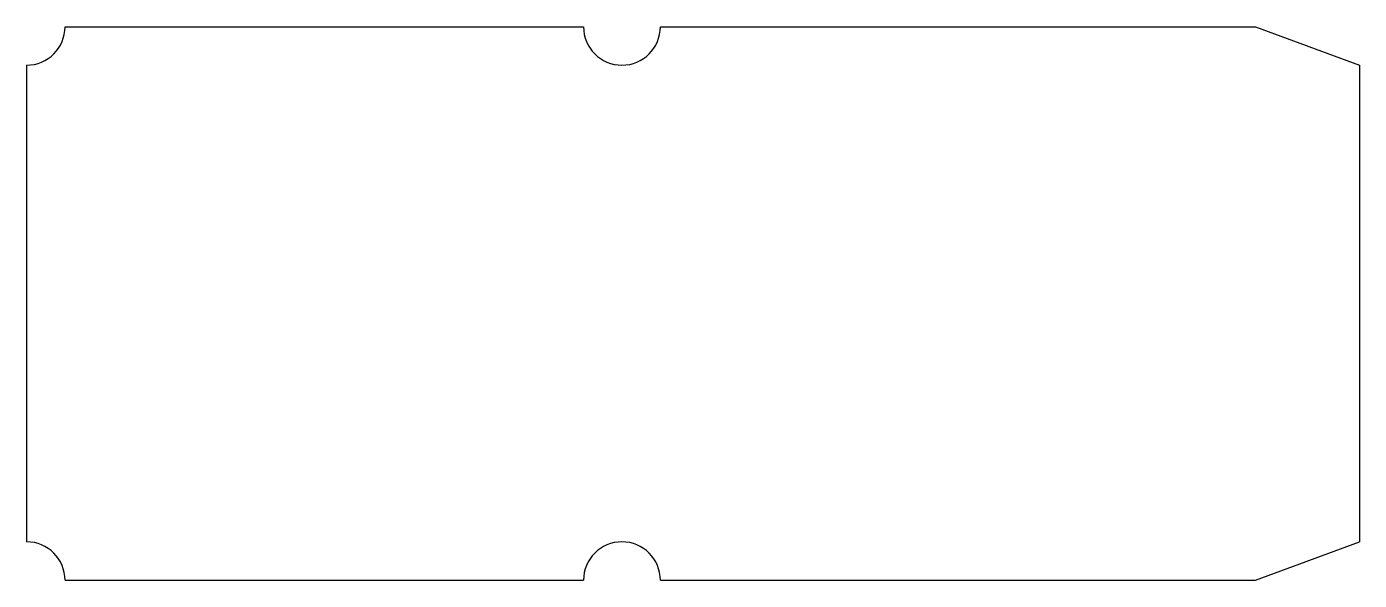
# Model space of a CAD drawing. Extents: x 100 to 134.7, y -100 to -85.6.
import ezdxf

# ---------------------------------------------------------------- set-up
doc = ezdxf.new("R2010")
doc.units = 0
doc.header["$MEASUREMENT"] = 0
doc.layers.add('BLACK', color=7, linetype='CONTINUOUS')

msp = doc.modelspace()

# ---------------------------------------------------------------- linework, layer by layer
at = {"layer": 'Black'}
for p, q in [((101, -85.6), (114.5, -85.6)), ((116.5, -85.6), (132, -85.6)), ((132, -85.6), (134.7, -86.6)), ((100, -86.6), (100, -99)), ((134.7, -86.6), (134.7, -99)), ((132, -100), (134.7, -99)), ((101, -100), (114.5, -100)), ((116.5, -100), (132, -100))]:
    msp.add_line(p, q, dxfattribs=at)
for centre, start, end in [((100, -85.6), -90, 0), ((115.5, -85.6), -180, -90), ((115.5, -85.6), -90, 0), ((100, -100), 0, 90), ((115.5, -100), 90, 180), ((115.5, -100), 0, 90)]:
    msp.add_arc(centre, 1, start, end, dxfattribs=at)

doc.saveas('drawing.dxf')
